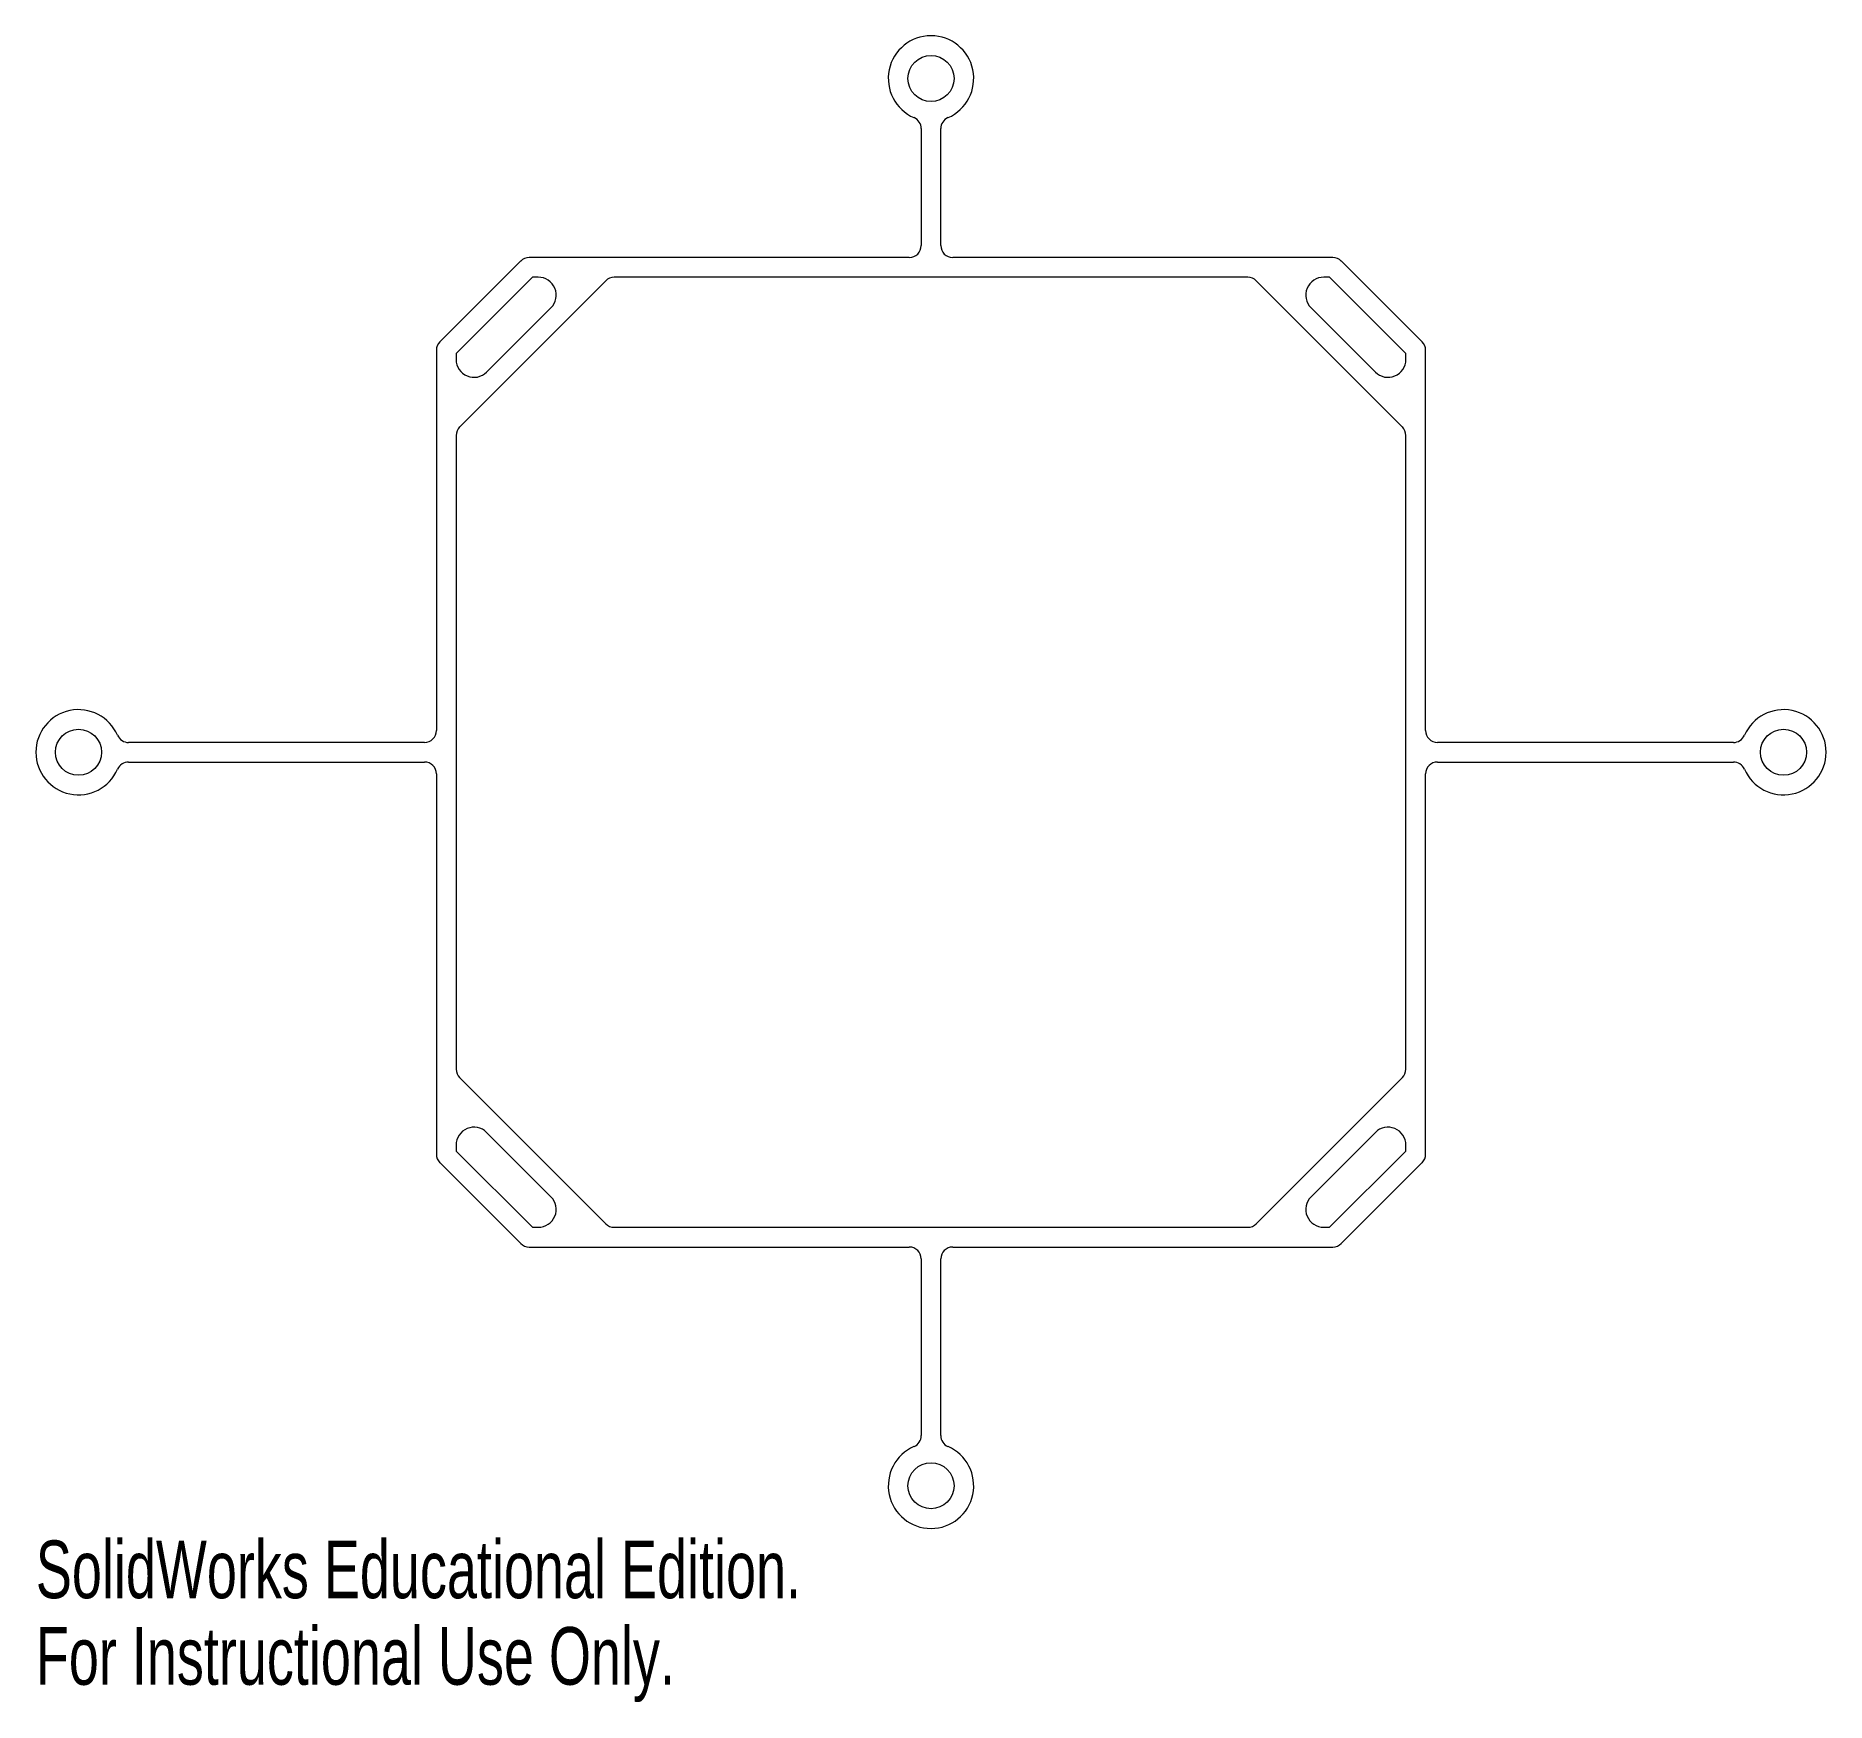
# Model space of a CAD drawing. Header units: millimetres. Extents: x -75 to 75, y -80 to 60.
import ezdxf

# ---------------------------------------------------------------- set-up
doc = ezdxf.new("R2010")
doc.units = ezdxf.units.MM
doc.styles.add('SLDTEXTSTYLE0', font='TXT', dxfattribs={"width": 0.7})

msp = doc.modelspace()

# ---------------------------------------------------------------- linework, layer by layer
at = {"color": 7, "linetype": 'Continuous', "lineweight": 15}
for p, q in [((-0.82, 52.25), (-0.82, 42.45)), ((0.82, 42.45), (0.82, 52.25)), ((-34.38, 41.16), (-41.16, 34.38)), ((-1.82, 41.45), (-33.68, 41.45)), ((33.68, 41.45), (1.82, 41.45)), ((41.16, 34.38), (34.38, 41.16)), ((-33.41, 39.8), (-39.8, 33.41)), ((-27.25, 39.51), (-39.51, 27.25)), ((-32.91, 39.8), (-33.41, 39.8)), ((26.55, 39.8), (-26.55, 39.8)), ((39.51, 27.25), (27.25, 39.51)), ((33.41, 39.8), (32.91, 39.8)), ((39.8, 33.41), (33.41, 39.8)), ((-37.24, 31.85), (-31.85, 37.24)), ((31.85, 37.24), (37.24, 31.85)), ((-41.45, 33.68), (-41.45, 1.82)), ((-39.8, 33.41), (-39.8, 32.91)), ((39.8, 32.91), (39.8, 33.41)), ((41.45, 1.82), (41.45, 33.68)), ((-39.8, 26.55), (-39.8, -26.55)), ((39.8, -26.55), (39.8, 26.55)), ((-42.45, 0.82), (-67.25, 0.82)), ((67.25, 0.82), (42.45, 0.82)), ((-67.25, -0.82), (-42.45, -0.82)), ((42.45, -0.82), (67.25, -0.82)), ((-41.45, -1.82), (-41.45, -33.68)), ((41.45, -33.68), (41.45, -1.82)), ((-39.51, -27.25), (-27.25, -39.51)), ((27.25, -39.51), (39.51, -27.25)), ((-39.8, -32.91), (-39.8, -33.41)), ((-31.85, -37.24), (-37.24, -31.85)), ((37.24, -31.85), (31.85, -37.24)), ((39.8, -33.41), (39.8, -32.91)), ((-41.16, -34.38), (-34.38, -41.16)), ((-39.8, -33.41), (-33.41, -39.8)), ((33.41, -39.8), (39.8, -33.41)), ((34.38, -41.16), (41.16, -34.38)), ((-33.41, -39.8), (-32.91, -39.8)), ((-26.55, -39.8), (26.55, -39.8)), ((32.91, -39.8), (33.41, -39.8)), ((-33.68, -41.45), (-1.82, -41.45)), ((1.82, -41.45), (33.68, -41.45)), ((-0.82, -42.45), (-0.82, -57.25)), ((0.82, -57.25), (0.82, -42.45))]:
    msp.add_line(p, q, dxfattribs=at)
for centre in [(0, 56.45), (-71.45, 0), (71.45, 0), (0, -61.45)]:
    msp.add_circle(centre, 1.93, dxfattribs=at)
for centre, radius, start, end in [((0, 56.45), 3.58, 293.5099, 246.4901), ((-1.82, 52.25), 1, 0, 66.4901), ((1.82, 52.25), 1, 113.5099, 180), ((-1.82, 42.45), 1, 270, 0), ((1.82, 42.45), 1, 180, 270), ((-33.68, 40.45), 1, 90, 135), ((33.68, 40.45), 1, 45, 90), ((-32.91, 38.3), 1.5, 315, 90), ((-26.55, 38.8), 1, 90, 135), ((26.55, 38.8), 1, 45, 90), ((32.91, 38.3), 1.5, 90, 225), ((-40.45, 33.68), 1, 135, 180), ((40.45, 33.68), 1, 0, 45), ((-38.3, 32.91), 1.5, 180, 315), ((38.3, 32.91), 1.5, 225, 0), ((-38.8, 26.55), 1, 135, 180), ((38.8, 26.55), 1, 0, 45), ((-71.45, 0), 3.57, 23.5099, 336.4901), ((71.45, 0), 3.57, 203.5099, 156.4901), ((-42.45, 1.82), 1, 270, 0), ((42.45, 1.82), 1, 180, 270), ((-67.25, 1.82), 1, 203.5099, 270), ((67.25, 1.82), 1, 270, 336.4901), ((-67.25, -1.82), 1, 90, 156.4901), ((-42.45, -1.82), 1, 0, 90), ((42.45, -1.82), 1, 90, 180), ((67.25, -1.82), 1, 23.5099, 90), ((-38.8, -26.55), 1, 180, 225), ((38.8, -26.55), 1, 315, 0), ((-38.3, -32.91), 1.5, 45, 180), ((38.3, -32.91), 1.5, 0, 135), ((-40.45, -33.68), 1, 180, 225), ((40.45, -33.68), 1, 315, 360), ((-32.91, -38.3), 1.5, 270, 45), ((32.91, -38.3), 1.5, 135, 270), ((-26.55, -38.8), 1, 225, 270), ((26.55, -38.8), 1, 270, 315), ((-33.68, -40.45), 1, 225, 270), ((-1.82, -42.45), 1, 0, 90), ((1.82, -42.45), 1, 90, 180), ((33.68, -40.45), 1, 270, 315), ((0, -61.45), 3.58, 113.5099, 66.4901), ((-1.82, -57.25), 1, 293.5099, 0), ((1.82, -57.25), 1, 180, 246.4901)]:
    msp.add_arc(centre, radius, start, end, dxfattribs=at)

# ---------------------------------------------------------------- texts
at = {"color": 7, "linetype": 'Continuous', "char_height": 4.8336, "attachment_point": 1, "style": 'SLDTEXTSTYLE0'}
for s, insert in [('SolidWorks Educational Edition.', (-75.02, -66.04)), ('For Instructional Use Only.', (-75.02, -73.29))]:
    msp.add_mtext(s, dxfattribs=dict(at, insert=insert))

doc.saveas('drawing.dxf')
